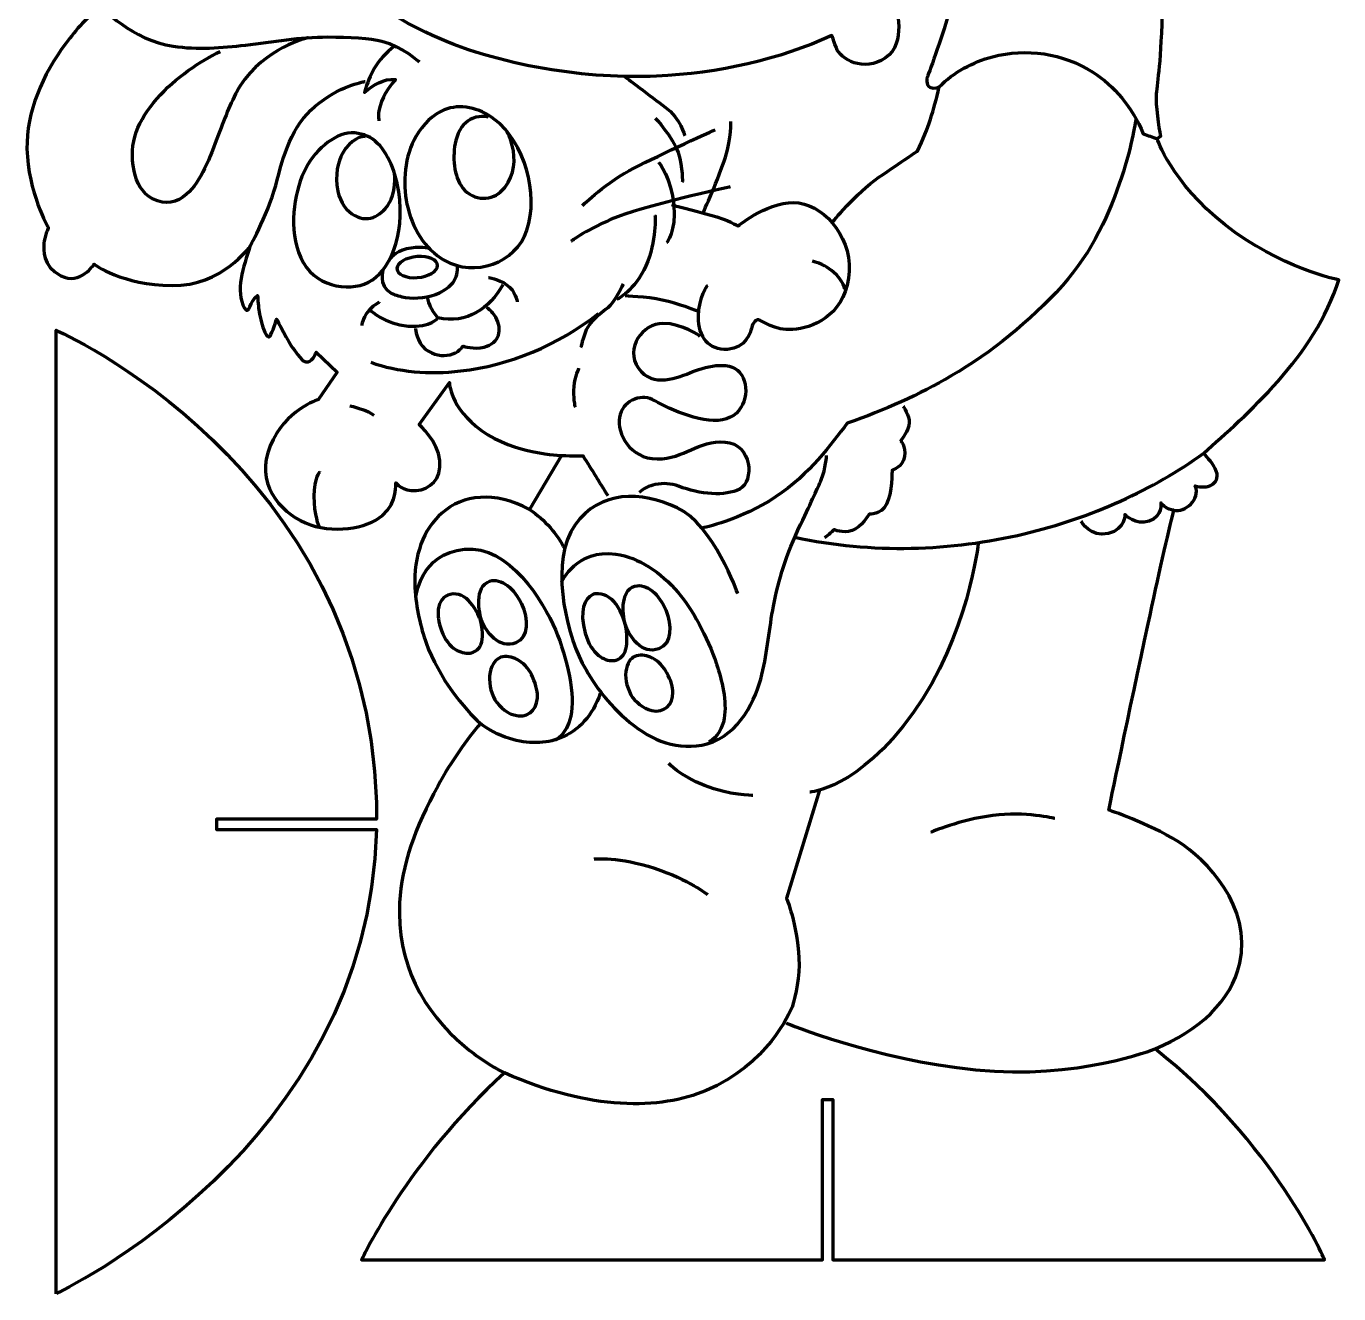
# Model space of a CAD drawing. Header units: centimetres. Extents: x -24.5 to 18.2, y -15.3 to 15.8.
# Drawn here: x -1.01 to 18.2, y -15.31 to 3.23 of the extents above; entities that cross this region are included whole.
import ezdxf

# ---------------------------------------------------------------- set-up
doc = ezdxf.new("R2010")
doc.units = ezdxf.units.CM
doc.header["$MEASUREMENT"] = 0
doc.layers.add('Camada 1', color=7, linetype='Continuous')

msp = doc.modelspace()

# ---------------------------------------------------------------- linework, layer by layer
at = {"layer": 'Camada 1', "color": 240, "lineweight": 211}
for points, knots in [([(4.56485, 10.13249), (4.54486, 10.33714), (4.52356, 10.51421), (4.51879, 10.69516), (4.51879, 10.69516), (4.51523, 10.82977), (4.52079, 10.96657), (4.54281, 11.11847), (4.54281, 11.11847), (4.54281, 11.11847), (5.14764, 11.60036), (5.37444, 11.73266), (5.37444, 11.73266), (5.60124, 11.86495), (6.94, 12.83513), (7.45346, 13.12494), (7.45346, 13.12494), (7.96693, 13.41475), (8.77333, 13.91873), (9.15765, 14.12033), (9.15765, 14.12033), (9.54196, 14.32193), (10.17508, 14.64636), (10.17508, 14.64636), (10.17508, 14.64636), (10.17508, 14.64636), (10.30423, 14.73295), (10.42078, 14.78335), (10.42078, 14.78335), (10.53734, 14.83376), (10.60348, 14.83376), (10.60348, 14.83376), (10.60348, 14.83376), (10.60348, 14.83376), (10.9909, 15.00695), (11.16415, 15.0857), (11.16415, 15.0857), (11.33741, 15.16445), (11.63666, 15.2684), (11.63666, 15.2684), (11.63666, 15.2684), (11.63666, 15.2684), (11.76581, 15.39122), (12.07452, 15.50778), (12.07452, 15.50778), (12.38323, 15.62433), (12.81163, 15.71249), (13.02583, 15.73139), (13.02583, 15.73139), (13.24004, 15.75029), (13.95509, 15.75031), (14.40555, 15.60225), (14.40555, 15.60225), (14.85601, 15.4542), (15.67813, 15.07304), (16.13175, 14.58794), (16.13175, 14.58794), (16.58537, 14.10283), (17.0106, 13.46654), (17.26261, 12.78613), (17.26261, 12.78613), (17.51461, 12.10573), (17.5209, 11.42528), (17.5209, 11.29298), (17.5209, 11.29298), (17.5209, 11.16068), (17.49254, 11.15595), (17.46576, 11.14178), (17.46576, 11.14178), (17.43899, 11.12761), (17.40434, 11.17801), (17.40434, 11.17801), (17.40434, 11.17801), (17.40434, 11.17801), (17.37757, 11.08979), (17.35394, 11.02049), (17.35394, 11.02049), (17.33031, 10.95118), (17.30827, 10.92282), (17.30827, 10.92282), (17.30827, 10.92282), (17.47072, 10.38867), (17.50449, 9.81644), (17.4161, 9.26463), (17.4161, 9.26463), (17.24176, 8.1764), (16.45007, 6.83229), (15.24501, 6.71901), (15.24501, 6.71901), (15.00802, 6.36633), (14.69062, 6.02597), (14.5268, 5.82437), (14.5268, 5.82437), (14.36299, 5.62277), (14.09839, 5.37077), (14.09839, 5.37077), (14.09839, 5.37077), (14.09839, 5.37077), (14.63391, 5.3833), (15.01821, 5.0242), (15.01821, 5.0242), (15.40251, 4.6651), (15.63563, 3.97839), (15.61043, 3.26019), (15.61043, 3.26019), (15.58522, 2.54197), (15.53166, 2.35612), (15.52852, 2.17028), (15.52852, 2.17028), (15.52538, 1.98443), (15.59153, 1.62532), (15.59153, 1.62532), (15.59153, 1.62532), (15.59153, 1.62532), (15.53798, 1.58752), (15.53798, 1.58752), (15.53798, 1.58752), (15.53798, 1.58752), (15.73956, 0.95747), (16.53336, 0.32745), (16.53336, 0.32745), (17.32717, -0.30257), (18.19659, -0.47896), (18.19659, -0.47896), (18.19659, -0.47896), (17.85182, -1.59203), (16.83353, -2.46717), (16.22149, -3.01155), (16.22149, -3.01155), (16.27325, -3.08057), (16.36712, -3.1766), (16.40474, -3.2759), (16.40474, -3.2759), (16.44463, -3.38119), (16.39077, -3.4467), (16.33176, -3.48037), (16.33176, -3.48037), (16.27206, -3.51444), (16.1859, -3.51603), (16.09706, -3.49347), (16.09706, -3.49347), (16.17605, -3.69537), (15.94597, -3.88192), (15.78364, -3.84944), (15.78364, -3.84944), (15.69808, -4.18461), (15.55568, -4.82314), (15.40681, -5.51131), (15.40681, -5.51131), (15.13075, -6.78733), (14.83234, -8.23407), (14.83234, -8.23407), (14.83234, -8.23407), (14.83234, -8.23407), (15.40715, -8.42608), (15.83556, -8.69068), (15.83556, -8.69068), (16.26396, -8.95529), (16.93175, -9.64828), (16.74905, -10.47359), (16.74905, -10.47359), (16.62513, -11.03336), (16.15048, -11.4568), (15.508, -11.72841), (15.508, -11.72841), (17.2416, -13.08671), (17.99046, -14.81359), (17.99046, -14.81359), (17.99046, -14.81359), (17.99046, -14.81359), (10.79479, -14.81359), (10.79479, -14.81359), (10.79479, -14.81359), (10.79479, -14.81359), (10.79479, -12.46824), (10.79479, -12.46824), (10.79479, -12.46824), (10.79479, -12.46824), (10.64202, -12.46824), (10.64202, -12.46824), (10.64202, -12.46824), (10.64202, -12.46824), (10.64202, -14.81359), (10.64202, -14.81359), (10.64202, -14.81359), (10.64202, -14.81359), (3.8972, -14.81359), (3.8972, -14.81359), (3.8972, -14.81359), (3.8972, -14.81359), (4.56979, -13.36667), (5.98709, -12.08006), (5.98709, -12.08006), (5.7771, -11.96917), (5.5801, -11.83843), (5.4018, -11.68919), (5.4018, -11.68919), (4.79665, -11.18267), (4.40674, -10.46337), (4.45363, -9.58634), (4.45363, -9.58634), (4.48239, -9.04857), (4.6822, -8.48651), (5.01154, -7.88365), (5.01154, -7.88365), (5.21291, -7.51505), (5.43906, -7.20236), (5.63562, -6.96894), (5.63562, -6.96894), (5.40691, -6.75759), (5.02453, -6.3042), (4.84183, -5.78758), (4.84183, -5.78758), (4.76528, -5.57111), (4.69425, -5.27943), (4.67836, -4.98114), (4.67836, -4.98114), (4.65344, -4.51352), (4.80628, -4.12202), (5.07386, -3.88902), (5.07386, -3.88902), (5.38104, -3.62155), (5.83945, -3.56292), (6.35387, -3.83773), (6.35387, -3.83773), (6.35387, -3.83773), (6.82328, -3.047), (6.82328, -3.047), (6.82328, -3.047), (6.82328, -3.047), (6.1271, -3.02498), (5.65459, -2.68477), (5.65459, -2.68477), (5.18208, -2.34456), (5.18208, -1.97916), (5.18208, -1.97916), (5.18208, -1.97916), (5.18208, -1.97916), (4.74108, -2.59656), (4.74108, -2.59656), (4.74108, -2.59656), (4.74108, -2.59656), (5.01831, -2.83907), (5.04352, -3.11943), (5.04352, -3.11943), (5.06872, -3.39979), (4.89233, -3.54468), (4.69388, -3.56042), (4.69388, -3.56042), (4.49542, -3.57616), (4.39777, -3.44701), (4.39777, -3.44701), (4.39777, -3.44701), (4.39777, -3.44701), (4.42927, -3.7305), (4.20247, -3.9258), (4.20247, -3.9258), (3.97567, -4.1211), (3.46221, -4.19988), (3.07476, -4.03293), (3.07476, -4.03293), (2.6873, -3.86597), (2.33762, -3.43754), (2.55813, -2.90833), (2.55813, -2.90833), (2.77865, -2.37912), (3.2606, -2.23106), (3.2606, -2.23106), (3.2606, -2.23106), (3.2606, -2.23106), (3.54095, -1.82789), (3.54095, -1.82789), (3.54095, -1.82789), (3.54095, -1.82789), (3.23224, -1.53493), (3.23224, -1.53493), (3.23224, -1.53493), (3.23224, -1.53493), (3.19442, -1.66251), (3.1141, -1.67984), (3.1141, -1.67984), (3.03378, -1.69717), (2.94558, -1.54754), (2.8936, -1.47981), (2.8936, -1.47981), (2.84162, -1.41208), (2.65262, -1.05456), (2.65262, -1.05456), (2.65262, -1.05456), (2.65262, -1.05456), (2.58805, -1.25852), (2.5589, -1.30262), (2.5589, -1.30262), (2.52976, -1.34673), (2.48093, -1.24985), (2.46045, -1.19552), (2.46045, -1.19552), (2.43998, -1.14118), (2.4014, -0.98054), (2.39353, -0.91754), (2.39353, -0.91754), (2.38566, -0.85454), (2.37515, -0.70922), (2.37515, -0.70922), (2.37515, -0.70922), (2.2598, -0.77754), (2.25412, -1.01025), (2.18563, -0.89391), (2.18563, -0.89391), (2.03875, -0.64445), (2.17247, -0.28178), (2.26438, 0.01019), (2.26438, 0.01019), (2.26438, 0.01019), (1.85492, -0.56937), (1.12411, -0.56307), (1.12411, -0.56307), (0.3933, -0.55677), (-0.0162, -0.24806), (-0.0162, -0.24806), (-0.0162, -0.24806), (-0.0162, -0.24806), (-0.22095, -0.56308), (-0.50131, -0.41817), (-0.50131, -0.41817), (-0.78167, -0.27326), (-0.75647, -0.037), (-0.75017, 0.05435), (-0.75017, 0.05435), (-0.74387, 0.1457), (-0.68717, 0.28429), (-0.68717, 0.28429), (-0.68717, 0.28429), (-0.68717, 0.28429), (-0.98643, 0.80718), (-0.99903, 1.43719), (-0.99903, 1.43719), (-1.00978, 1.97393), (-0.77101, 2.5267), (-0.43237, 2.98045), (-0.43237, 2.98045), (-0.27996, 3.18468), (-0.10728, 3.36886), (0.07198, 3.52252), (0.07198, 3.52252), (-0.25463, 3.88584), (-0.47403, 4.51788), (-0.51485, 5.02541), (-0.51485, 5.02541), (-0.7249, 5.02717), (-0.87481, 5.15763), (-0.91821, 5.31918), (-0.91821, 5.31918), (-0.95317, 5.44926), (-0.9191, 5.59953), (-0.7918, 5.71904), (-0.7918, 5.71904), (-0.68424, 5.82005), (-0.53633, 5.88032), (-0.42887, 5.87558), (-0.42887, 5.87558), (-0.3347, 6.00033), (-0.04056, 6.46875), (0.48658, 6.85978), (0.48658, 6.85978), (0.94344, 7.19866), (1.57533, 7.47944), (2.40381, 7.42802), (2.40381, 7.42802), (2.9665, 7.39309), (3.52915, 7.19315), (4.07566, 6.84575), (4.07566, 6.84575), (4.15966, 6.95496), (4.21531, 6.99799), (4.29932, 7.1072), (4.29932, 7.1072), (4.1431, 7.58488), (4.05948, 8.07595), (4.06867, 8.54663), (4.06867, 8.54663), (4.08002, 9.12748), (4.23273, 9.67729), (4.56485, 10.13249)], [0, 0, 0, 0, 0.01030928, 0.01030928, 0.01030928, 0.01030928, 0.02061856, 0.02061856, 0.02061856, 0.02061856, 0.03092784, 0.03092784, 0.03092784, 0.03092784, 0.04123711, 0.04123711, 0.04123711, 0.04123711, 0.05154639, 0.05154639, 0.05154639, 0.05154639, 0.06185567, 0.06185567, 0.06185567, 0.06185567, 0.07216495, 0.07216495, 0.07216495, 0.07216495, 0.08247423, 0.08247423, 0.08247423, 0.08247423, 0.09278351, 0.09278351, 0.09278351, 0.09278351, 0.10309278, 0.10309278, 0.10309278, 0.10309278, 0.11340206, 0.11340206, 0.11340206, 0.11340206, 0.12371134, 0.12371134, 0.12371134, 0.12371134, 0.13402062, 0.13402062, 0.13402062, 0.13402062, 0.1443299, 0.1443299, 0.1443299, 0.1443299, 0.15463918, 0.15463918, 0.15463918, 0.15463918, 0.16494845, 0.16494845, 0.16494845, 0.16494845, 0.17525773, 0.17525773, 0.17525773, 0.17525773, 0.18556701, 0.18556701, 0.18556701, 0.18556701, 0.19587629, 0.19587629, 0.19587629, 0.19587629, 0.20618557, 0.20618557, 0.20618557, 0.20618557, 0.21649485, 0.21649485, 0.21649485, 0.21649485, 0.22680412, 0.22680412, 0.22680412, 0.22680412, 0.2371134, 0.2371134, 0.2371134, 0.2371134, 0.24742268, 0.24742268, 0.24742268, 0.24742268, 0.25773196, 0.25773196, 0.25773196, 0.25773196, 0.26804124, 0.26804124, 0.26804124, 0.26804124, 0.27835052, 0.27835052, 0.27835052, 0.27835052, 0.28865979, 0.28865979, 0.28865979, 0.28865979, 0.29896907, 0.29896907, 0.29896907, 0.29896907, 0.30927835, 0.30927835, 0.30927835, 0.30927835, 0.31958763, 0.31958763, 0.31958763, 0.31958763, 0.32989691, 0.32989691, 0.32989691, 0.32989691, 0.34020619, 0.34020619, 0.34020619, 0.34020619, 0.35051546, 0.35051546, 0.35051546, 0.35051546, 0.36082474, 0.36082474, 0.36082474, 0.36082474, 0.37113402, 0.37113402, 0.37113402, 0.37113402, 0.3814433, 0.3814433, 0.3814433, 0.3814433, 0.39175258, 0.39175258, 0.39175258, 0.39175258, 0.40206186, 0.40206186, 0.40206186, 0.40206186, 0.41237113, 0.41237113, 0.41237113, 0.41237113, 0.42268041, 0.42268041, 0.42268041, 0.42268041, 0.43298969, 0.43298969, 0.43298969, 0.43298969, 0.44329897, 0.44329897, 0.44329897, 0.44329897, 0.45360825, 0.45360825, 0.45360825, 0.45360825, 0.46391753, 0.46391753, 0.46391753, 0.46391753, 0.4742268, 0.4742268, 0.4742268, 0.4742268, 0.48453608, 0.48453608, 0.48453608, 0.48453608, 0.49484536, 0.49484536, 0.49484536, 0.49484536, 0.50515464, 0.50515464, 0.50515464, 0.50515464, 0.51546392, 0.51546392, 0.51546392, 0.51546392, 0.5257732, 0.5257732, 0.5257732, 0.5257732, 0.53608247, 0.53608247, 0.53608247, 0.53608247, 0.54639175, 0.54639175, 0.54639175, 0.54639175, 0.55670103, 0.55670103, 0.55670103, 0.55670103, 0.56701031, 0.56701031, 0.56701031, 0.56701031, 0.57731959, 0.57731959, 0.57731959, 0.57731959, 0.58762887, 0.58762887, 0.58762887, 0.58762887, 0.59793814, 0.59793814, 0.59793814, 0.59793814, 0.60824742, 0.60824742, 0.60824742, 0.60824742, 0.6185567, 0.6185567, 0.6185567, 0.6185567, 0.62886598, 0.62886598, 0.62886598, 0.62886598, 0.63917526, 0.63917526, 0.63917526, 0.63917526, 0.64948454, 0.64948454, 0.64948454, 0.64948454, 0.65979381, 0.65979381, 0.65979381, 0.65979381, 0.67010309, 0.67010309, 0.67010309, 0.67010309, 0.68041237, 0.68041237, 0.68041237, 0.68041237, 0.69072165, 0.69072165, 0.69072165, 0.69072165, 0.70103093, 0.70103093, 0.70103093, 0.70103093, 0.71134021, 0.71134021, 0.71134021, 0.71134021, 0.72164948, 0.72164948, 0.72164948, 0.72164948, 0.73195876, 0.73195876, 0.73195876, 0.73195876, 0.74226804, 0.74226804, 0.74226804, 0.74226804, 0.75257732, 0.75257732, 0.75257732, 0.75257732, 0.7628866, 0.7628866, 0.7628866, 0.7628866, 0.77319588, 0.77319588, 0.77319588, 0.77319588, 0.78350515, 0.78350515, 0.78350515, 0.78350515, 0.79381443, 0.79381443, 0.79381443, 0.79381443, 0.80412371, 0.80412371, 0.80412371, 0.80412371, 0.81443299, 0.81443299, 0.81443299, 0.81443299, 0.82474227, 0.82474227, 0.82474227, 0.82474227, 0.83505155, 0.83505155, 0.83505155, 0.83505155, 0.84536082, 0.84536082, 0.84536082, 0.84536082, 0.8556701, 0.8556701, 0.8556701, 0.8556701, 0.86597938, 0.86597938, 0.86597938, 0.86597938, 0.87628866, 0.87628866, 0.87628866, 0.87628866, 0.88659794, 0.88659794, 0.88659794, 0.88659794, 0.89690722, 0.89690722, 0.89690722, 0.89690722, 0.90721649, 0.90721649, 0.90721649, 0.90721649, 0.91752577, 0.91752577, 0.91752577, 0.91752577, 0.92783505, 0.92783505, 0.92783505, 0.92783505, 0.93814433, 0.93814433, 0.93814433, 0.93814433, 0.94845361, 0.94845361, 0.94845361, 0.94845361, 0.95876289, 0.95876289, 0.95876289, 0.95876289, 0.96907216, 0.96907216, 0.96907216, 0.96907216, 0.97938144, 0.97938144, 0.97938144, 0.97938144, 1, 1, 1, 1]), ([(-0.57323, -15.30972), (-0.57323, -15.30972), (4.00422, -13.18125), (4.11479, -8.51912), (4.11479, -8.51912), (4.11479, -8.51912), (1.77213, -8.51912), (1.77213, -8.51912), (1.77213, -8.51912), (1.77213, -8.51912), (1.77213, -8.36635), (1.77213, -8.36635), (1.77213, -8.36635), (1.77213, -8.36635), (4.11724, -8.36635), (4.11724, -8.36635), (4.11724, -8.36635), (4.11764, -8.2855), (4.11654, -8.2038), (4.11402, -8.12134), (4.11402, -8.12134), (3.96282, -3.18208), (-0.57323, -1.21646), (-0.57323, -1.21646), (-0.57323, -1.21646), (-0.57323, -1.21646), (-0.57323, -15.30972), (-0.57323, -15.30972)], [0, 0, 0, 0, 0.125, 0.125, 0.125, 0.125, 0.25, 0.25, 0.25, 0.25, 0.375, 0.375, 0.375, 0.375, 0.5, 0.5, 0.5, 0.5, 0.625, 0.625, 0.625, 0.625, 0.75, 0.75, 0.75, 0.75, 1, 1, 1, 1])]:
    msp.add_open_spline(points, degree=3, knots=knots, dxfattribs=at)
at = {"layer": 'Camada 1', "color": 175, "lineweight": 211}
for points, knots in [([(14.09839, 5.37077), (14.09839, 5.37077), (12.88898, 4.27297), (12.38497, 3.95167), (12.38497, 3.95167), (11.88096, 3.63036), (11.71087, 3.52956), (11.71087, 3.52956), (11.71087, 3.52956), (11.71087, 3.52956), (11.88411, 2.98145), (11.5628, 2.76725), (11.5628, 2.76725), (11.24149, 2.55305), (10.90445, 2.74835), (10.84459, 2.9153), (10.84459, 2.9153), (10.78473, 3.08226), (10.77842, 3.098), (10.77842, 3.098), (10.77842, 3.098), (10.01221, 2.74165), (9.11897, 2.54164), (8.21064, 2.50057), (8.21064, 2.50057), (7.26805, 2.45795), (5.90234, 2.62832), (4.83303, 3.14251), (4.83303, 3.14251), (4.14188, 3.47486), (3.57451, 3.95089), (3.32535, 4.60591), (3.32535, 4.60591), (3.15578, 5.05166), (3.17188, 5.55337), (3.48236, 6.07812), (3.48236, 6.07812), (3.63207, 6.33114), (3.83837, 6.5782), (4.07566, 6.84575)], [0, 0, 0, 0, 0.09090909, 0.09090909, 0.09090909, 0.09090909, 0.18181818, 0.18181818, 0.18181818, 0.18181818, 0.27272727, 0.27272727, 0.27272727, 0.27272727, 0.36363636, 0.36363636, 0.36363636, 0.36363636, 0.45454545, 0.45454545, 0.45454545, 0.45454545, 0.54545455, 0.54545455, 0.54545455, 0.54545455, 0.63636364, 0.63636364, 0.63636364, 0.63636364, 0.72727273, 0.72727273, 0.72727273, 0.72727273, 0.81818182, 0.81818182, 0.81818182, 0.81818182, 1, 1, 1, 1]), ([(12.48898, 3.76241), (12.48898, 3.76241), (12.55197, 3.6742), (12.47638, 3.38439), (12.47638, 3.38439), (12.40079, 3.09459), (12.17399, 2.48348), (12.17399, 2.48348), (12.17399, 2.48348), (12.17399, 2.48348), (12.14877, 2.37009), (12.21178, 2.33859), (12.21178, 2.33859), (12.27478, 2.30708), (12.3504, 2.34492), (12.3504, 2.34492), (12.3504, 2.34492), (12.56571, 2.56118), (12.83886, 2.70793), (13.13139, 2.78486), (13.13139, 2.78486), (13.62309, 2.9142), (14.15923, 2.84017), (14.59975, 2.5579), (14.59975, 2.5579), (14.9083, 2.36019), (15.16996, 2.0603), (15.33658, 1.65654), (15.33658, 1.65654), (15.40371, 1.63353), (15.47084, 1.61052), (15.53798, 1.58752)], [0, 0, 0, 0, 0.11111111, 0.11111111, 0.11111111, 0.11111111, 0.22222222, 0.22222222, 0.22222222, 0.22222222, 0.33333333, 0.33333333, 0.33333333, 0.33333333, 0.44444444, 0.44444444, 0.44444444, 0.44444444, 0.55555556, 0.55555556, 0.55555556, 0.55555556, 0.66666667, 0.66666667, 0.66666667, 0.66666667, 0.77777778, 0.77777778, 0.77777778, 0.77777778, 1, 1, 1, 1]), ([(0.07198, 3.52252), (0.07198, 3.52252), (0.55616, 3.02028), (1.14205, 2.93839), (1.14205, 2.93839), (1.49831, 2.8886), (1.84861, 2.9147), (2.19816, 2.95681), (2.19816, 2.95681), (2.59839, 3.00502), (2.99766, 3.07427), (3.40382, 3.07464), (3.40382, 3.07464), (3.71332, 3.07493), (4.02914, 3.05616), (4.19131, 3.01398), (4.19131, 3.01398), (4.50632, 2.93207), (4.73942, 2.71157), (4.73942, 2.71157)], [0, 0, 0, 0, 0.16666667, 0.16666667, 0.16666667, 0.16666667, 0.33333333, 0.33333333, 0.33333333, 0.33333333, 0.5, 0.5, 0.5, 0.5, 0.66666667, 0.66666667, 0.66666667, 0.66666667, 1, 1, 1, 1]), ([(3.11632, 3.06398), (3.11632, 3.06398), (2.47454, 2.91945), (2.12174, 2.35875), (2.12174, 2.35875), (1.99545, 2.15803), (1.90027, 1.90197), (1.80543, 1.64892), (1.80543, 1.64892), (1.67528, 1.30158), (1.54577, 0.95989), (1.33737, 0.7747), (1.33737, 0.7747), (1.19643, 0.64946), (1.03232, 0.60617), (0.83653, 0.70814), (0.83653, 0.70814), (0.68455, 0.78729), (0.60416, 0.94601), (0.56821, 1.11551), (0.56821, 1.11551), (0.47985, 1.53201), (0.62933, 1.85477), (0.90064, 2.16796), (0.90064, 2.16796), (1.17617, 2.48598), (1.54591, 2.72282), (1.82565, 2.86277)], [0, 0, 0, 0, 0.125, 0.125, 0.125, 0.125, 0.25, 0.25, 0.25, 0.25, 0.375, 0.375, 0.375, 0.375, 0.5, 0.5, 0.5, 0.5, 0.625, 0.625, 0.625, 0.625, 0.75, 0.75, 0.75, 0.75, 1, 1, 1, 1]), ([(4.38304, 2.94486), (4.24664, 2.83665), (4.15385, 2.73392), (4.08306, 2.61384), (4.08306, 2.61384), (4.02408, 2.5138), (3.98035, 2.40169), (3.93936, 2.26437), (3.93936, 2.26437), (4.06519, 2.3638), (4.22314, 2.47701), (4.39297, 2.45023), (4.39297, 2.45023), (4.39297, 2.45023), (4.25597, 2.3006), (4.18824, 2.12892), (4.18824, 2.12892), (4.12051, 1.95723), (4.15201, 1.84855), (4.15201, 1.84855)], [0, 0, 0, 0, 0.16666667, 0.16666667, 0.16666667, 0.16666667, 0.33333333, 0.33333333, 0.33333333, 0.33333333, 0.5, 0.5, 0.5, 0.5, 0.66666667, 0.66666667, 0.66666667, 0.66666667, 1, 1, 1, 1]), ([(2.26438, 0.01019), (2.26438, 0.01019), (2.55645, 0.53807), (2.66355, 0.98537), (2.66355, 0.98537), (2.77066, 1.43268), (2.92186, 1.84218), (3.28097, 2.11308), (3.28097, 2.11308), (3.64008, 2.38399), (3.94878, 2.42179), (3.94878, 2.42179)], [0, 0, 0, 0, 0.25, 0.25, 0.25, 0.25, 0.5, 0.5, 0.5, 0.5, 1, 1, 1, 1]), ([(7.74724, 2.49653), (7.74724, 2.49653), (8.13082, 2.20278), (8.34502, 2.04527), (8.34502, 2.04527), (8.55922, 1.88775), (8.62847, 1.62672), (8.62847, 1.62672)], [0, 0, 0, 0, 0.33333333, 0.33333333, 0.33333333, 0.33333333, 1, 1, 1, 1]), ([(10.7821, 0.36006), (10.7821, 0.36006), (11.12501, 0.7856), (11.46838, 1.02186), (11.46838, 1.02186), (11.81174, 1.25812), (12.03225, 1.40617), (12.03225, 1.40617), (12.03225, 1.40617), (12.11524, 1.57895), (12.17338, 1.72289), (12.22173, 1.87014), (12.22173, 1.87014), (12.26929, 2.01496), (12.30741, 2.16303), (12.3504, 2.34492)], [0, 0, 0, 0, 0.2, 0.2, 0.2, 0.2, 0.4, 0.4, 0.4, 0.4, 0.6, 0.6, 0.6, 0.6, 1, 1, 1, 1]), ([(5.84432, 1.86835), (6.27699, 1.53857), (6.49855, 0.7804), (6.31701, 0.24945), (6.31701, 0.24945), (6.15007, -0.23882), (5.55157, -0.44358), (5.10741, -0.19157), (5.10741, -0.19157), (4.82234, -0.02983), (4.63603, 0.28565), (4.56184, 0.62803), (4.56184, 0.62803), (4.49315, 0.94506), (4.52505, 1.3349), (4.69619, 1.62389), (4.69619, 1.62389), (4.79621, 1.79279), (4.94244, 1.94366), (5.10523, 2.00802), (5.10523, 2.00802), (5.34047, 2.101), (5.61223, 2.04522), (5.84432, 1.86835)], [0, 0, 0, 0, 0.14285714, 0.14285714, 0.14285714, 0.14285714, 0.28571429, 0.28571429, 0.28571429, 0.28571429, 0.42857143, 0.42857143, 0.42857143, 0.42857143, 0.57142857, 0.57142857, 0.57142857, 0.57142857, 0.71428571, 0.71428571, 0.71428571, 0.71428571, 1, 1, 1, 1]), ([(5.7524, 1.89533), (5.76011, 1.90761), (5.64423, 1.93467), (5.52218, 1.88344), (5.52218, 1.88344), (5.43196, 1.84557), (5.33834, 1.76489), (5.28885, 1.60381), (5.28885, 1.60381), (5.22003, 1.37983), (5.23762, 1.07732), (5.35235, 0.89998), (5.35235, 0.89998), (5.49095, 0.68577), (5.77444, 0.66058), (5.93195, 0.80863), (5.93195, 0.80863), (6.11291, 0.97872), (6.14998, 1.20586), (6.11825, 1.40938), (6.11825, 1.40938), (6.10219, 1.5124), (6.06849, 1.60938), (6.0269, 1.68986)], [0, 0, 0, 0, 0.14285714, 0.14285714, 0.14285714, 0.14285714, 0.28571429, 0.28571429, 0.28571429, 0.28571429, 0.42857143, 0.42857143, 0.42857143, 0.42857143, 0.57142857, 0.57142857, 0.57142857, 0.57142857, 0.71428571, 0.71428571, 0.71428571, 0.71428571, 1, 1, 1, 1]), ([(8.19382, 1.88775), (8.19382, 1.88775), (8.45211, 1.61686), (8.52772, 1.38376), (8.52772, 1.38376), (8.60332, 1.15066), (8.59072, 0.94904), (8.59072, 0.94904)], [0, 0, 0, 0, 0.33333333, 0.33333333, 0.33333333, 0.33333333, 1, 1, 1, 1]), ([(15.22985, 1.87868), (15.22985, 1.87868), (15.02154, 0.39649), (14.15213, -0.56113), (14.15213, -0.56113), (13.66274, -1.10017), (13.12543, -1.53143), (12.52448, -1.88408), (12.52448, -1.88408), (12.05785, -2.15793), (11.55282, -2.3844), (11.00207, -2.57716), (11.00207, -2.57716), (10.76633, -2.88333), (10.46027, -3.32057), (9.95626, -3.65447), (9.95626, -3.65447), (9.45226, -3.98837), (8.88526, -4.10808), (8.88526, -4.10808)], [0, 0, 0, 0, 0.16666667, 0.16666667, 0.16666667, 0.16666667, 0.33333333, 0.33333333, 0.33333333, 0.33333333, 0.5, 0.5, 0.5, 0.5, 0.66666667, 0.66666667, 0.66666667, 0.66666667, 1, 1, 1, 1]), ([(8.89339, 0.49812), (8.89339, 0.49812), (9.1294, 1.01849), (9.22075, 1.3146), (9.22075, 1.3146), (9.3121, 1.61071), (9.2995, 1.83751), (9.2995, 1.83751)], [0, 0, 0, 0, 0.33333333, 0.33333333, 0.33333333, 0.33333333, 1, 1, 1, 1]), ([(4.4403, 0.80907), (4.54109, 0.15385), (4.29855, -0.36275), (3.99614, -0.51395), (3.99614, -0.51395), (3.69373, -0.66515), (3.18972, -0.5738), (3.00702, -0.15484), (3.00702, -0.15484), (2.82432, 0.26412), (2.9062, 0.77759), (3.05111, 1.09259), (3.05111, 1.09259), (3.19602, 1.40761), (3.49212, 1.66278), (3.74569, 1.67065), (3.74569, 1.67065), (3.88647, 1.67502), (4.0019, 1.62822), (4.09576, 1.55021), (4.09576, 1.55021), (4.29835, 1.38182), (4.40047, 1.06794), (4.4403, 0.80907)], [0, 0, 0, 0, 0.14285714, 0.14285714, 0.14285714, 0.14285714, 0.28571429, 0.28571429, 0.28571429, 0.28571429, 0.42857143, 0.42857143, 0.42857143, 0.42857143, 0.57142857, 0.57142857, 0.57142857, 0.57142857, 0.71428571, 0.71428571, 0.71428571, 0.71428571, 1, 1, 1, 1]), ([(3.95516, 1.61398), (3.92252, 1.63823), (3.73125, 1.58193), (3.61768, 1.3688), (3.61768, 1.3688), (3.55131, 1.24424), (3.50262, 1.06657), (3.55098, 0.8187), (3.55098, 0.8187), (3.58402, 0.64949), (3.68066, 0.52391), (3.79649, 0.46079), (3.79649, 0.46079), (4.01562, 0.34141), (4.21237, 0.48505), (4.30615, 0.65178), (4.30615, 0.65178), (4.38462, 0.79129), (4.38887, 0.93381), (4.37837, 1.07862)], [0, 0, 0, 0, 0.16666667, 0.16666667, 0.16666667, 0.16666667, 0.33333333, 0.33333333, 0.33333333, 0.33333333, 0.5, 0.5, 0.5, 0.5, 0.66666667, 0.66666667, 0.66666667, 0.66666667, 1, 1, 1, 1]), ([(7.1291, 0.60899), (7.1291, 0.60899), (7.49451, 0.95864), (7.88197, 1.15709), (7.88197, 1.15709), (8.26943, 1.35553), (9.06954, 1.71778), (9.06954, 1.71778)], [0, 0, 0, 0, 0.33333333, 0.33333333, 0.33333333, 0.33333333, 1, 1, 1, 1]), ([(8.24422, 1.24199), (8.24422, 1.24199), (8.43327, 0.99633), (8.46791, 0.61202), (8.46791, 0.61202), (8.50256, 0.2277), (8.3608, 0.06705), (8.3608, 0.06705)], [0, 0, 0, 0, 0.33333333, 0.33333333, 0.33333333, 0.33333333, 1, 1, 1, 1]), ([(9.29004, 0.87991), (9.29004, 0.87991), (7.97962, 0.59642), (7.55122, 0.4074), (7.55122, 0.4074), (7.12281, 0.21839), (6.96531, 0.08609), (6.96531, 0.08609)], [0, 0, 0, 0, 0.33333333, 0.33333333, 0.33333333, 0.33333333, 1, 1, 1, 1]), ([(8.43325, 0.62149), (8.43325, 0.62149), (8.76086, 0.53328), (9.00971, 0.46713), (9.00971, 0.46713), (9.25856, 0.40099), (9.40661, 0.30964), (9.40661, 0.30964), (9.40661, 0.30964), (9.40661, 0.30964), (9.89172, 0.70972), (10.29808, 0.64672), (10.29808, 0.64672), (10.70443, 0.58371), (11.10448, 0.10494), (11.02259, -0.45578), (11.02259, -0.45578), (10.9407, -1.01649), (10.48079, -1.18659), (10.20988, -1.20549), (10.20988, -1.20549), (9.93898, -1.22439), (9.75941, -1.07321), (9.70586, -1.06375), (9.70586, -1.06375), (9.65231, -1.05429), (9.61135, -1.14564), (9.60191, -1.18974), (9.60191, -1.18974), (9.59247, -1.23385), (9.52318, -1.47954), (9.25227, -1.4953), (9.25227, -1.4953), (8.98136, -1.51105), (8.82388, -1.31888), (8.82702, -1.01649), (8.82702, -1.01649), (8.83017, -0.7141), (8.96246, -0.55974), (8.96246, -0.55974)], [0, 0, 0, 0, 0.09090909, 0.09090909, 0.09090909, 0.09090909, 0.18181818, 0.18181818, 0.18181818, 0.18181818, 0.27272727, 0.27272727, 0.27272727, 0.27272727, 0.36363636, 0.36363636, 0.36363636, 0.36363636, 0.45454545, 0.45454545, 0.45454545, 0.45454545, 0.54545455, 0.54545455, 0.54545455, 0.54545455, 0.63636364, 0.63636364, 0.63636364, 0.63636364, 0.72727273, 0.72727273, 0.72727273, 0.72727273, 0.81818182, 0.81818182, 0.81818182, 0.81818182, 1, 1, 1, 1]), ([(8.19063, 0.47021), (8.19063, 0.47021), (8.21898, 0.08588), (8.05833, -0.27322), (8.05833, -0.27322), (7.89767, -0.63232), (7.63622, -0.76463), (7.63622, -0.76463)], [0, 0, 0, 0, 0.33333333, 0.33333333, 0.33333333, 0.33333333, 1, 1, 1, 1]), ([(4.89225, -0.02315), (4.89225, -0.02315), (4.73496, 0.02113), (4.55698, -0.02613), (4.55698, -0.02613), (4.37899, -0.07339), (4.30863, -0.17843), (4.30863, -0.17843)], [0, 0, 0, 0, 0.33333333, 0.33333333, 0.33333333, 0.33333333, 1, 1, 1, 1]), ([(4.71212, -0.13836), (4.8761, -0.12628), (5.00901, -0.18523), (5.00901, -0.27006), (5.00901, -0.27006), (5.00901, -0.35488), (4.8761, -0.43341), (4.71212, -0.44549), (4.71212, -0.44549), (4.54814, -0.45757), (4.41523, -0.39862), (4.41523, -0.31379), (4.41523, -0.31379), (4.41523, -0.22897), (4.54814, -0.15044), (4.71212, -0.13836)], [0, 0, 0, 0, 0.2, 0.2, 0.2, 0.2, 0.4, 0.4, 0.4, 0.4, 0.6, 0.6, 0.6, 0.6, 1, 1, 1, 1]), ([(4.2134, -0.32782), (4.2134, -0.32782), (4.13019, -0.56166), (4.33178, -0.67191), (4.33178, -0.67191), (4.39864, -0.70847), (4.46707, -0.72312), (4.54074, -0.73495), (4.54074, -0.73495), (4.6894, -0.75884), (4.88222, -0.73797), (5.03759, -0.66601), (5.03759, -0.66601), (5.11692, -0.62926), (5.1865, -0.57916), (5.23546, -0.51492), (5.23546, -0.51492), (5.28943, -0.44409), (5.30518, -0.35751), (5.30001, -0.27065)], [0, 0, 0, 0, 0.16666667, 0.16666667, 0.16666667, 0.16666667, 0.33333333, 0.33333333, 0.33333333, 0.33333333, 0.5, 0.5, 0.5, 0.5, 0.66666667, 0.66666667, 0.66666667, 0.66666667, 1, 1, 1, 1]), ([(10.96271, -0.61957), (10.98263, -0.62672), (10.94224, -0.48782), (10.80179, -0.36451), (10.80179, -0.36451), (10.72829, -0.30001), (10.62737, -0.23973), (10.49335, -0.20692)], [0, 0, 0, 0, 0.33333333, 0.33333333, 0.33333333, 0.33333333, 1, 1, 1, 1]), ([(5.96351, -0.55213), (5.86743, -0.7208), (5.73581, -0.86584), (5.57483, -0.95626), (5.57483, -0.95626), (5.41523, -1.04589), (5.22674, -1.08189), (5.01536, -1.03408), (5.01536, -1.03408), (4.96798, -0.98299), (4.93386, -0.93164), (4.90808, -0.87518), (4.90808, -0.87518), (4.8882, -0.83168), (4.87326, -0.78509), (4.86099, -0.73325)], [0, 0, 0, 0, 0.2, 0.2, 0.2, 0.2, 0.4, 0.4, 0.4, 0.4, 0.6, 0.6, 0.6, 0.6, 1, 1, 1, 1]), ([(5.75561, -0.445), (5.75561, -0.445), (5.89106, -0.46075), (6.02022, -0.54896), (6.02022, -0.54896), (6.14937, -0.63716), (6.17456, -0.79782), (6.17456, -0.79782)], [0, 0, 0, 0, 0.33333333, 0.33333333, 0.33333333, 0.33333333, 1, 1, 1, 1]), ([(7.72758, -0.53464), (7.72758, -0.53464), (7.58896, -0.82129), (7.50077, -0.88744), (7.50077, -0.88744), (7.41258, -0.95359), (7.32437, -1.02919), (7.32437, -1.02919), (7.32437, -1.02919), (7.32437, -1.02919), (7.23618, -1.10165), (7.18577, -1.2119), (7.18577, -1.2119), (7.13537, -1.32215), (7.10701, -1.46705), (7.10701, -1.46705)], [0, 0, 0, 0, 0.2, 0.2, 0.2, 0.2, 0.4, 0.4, 0.4, 0.4, 0.6, 0.6, 0.6, 0.6, 1, 1, 1, 1]), ([(8.81122, -0.9377), (8.83074, -0.9394), (8.52773, -0.82429), (8.29777, -0.77389), (8.29777, -0.77389), (8.06781, -0.72348), (7.7528, -0.71404), (7.7528, -0.71404)], [0, 0, 0, 0, 0.33333333, 0.33333333, 0.33333333, 0.33333333, 1, 1, 1, 1]), ([(4.15695, -0.80564), (4.15695, -0.80564), (4.053, -0.8592), (3.98369, -0.95213), (3.98369, -0.95213), (3.91439, -1.04505), (3.89865, -1.14586), (3.89865, -1.14586)], [0, 0, 0, 0, 0.33333333, 0.33333333, 0.33333333, 0.33333333, 1, 1, 1, 1]), ([(4.02937, -0.92534), (4.02937, -0.92534), (4.2373, -1.12851), (4.57751, -1.15371), (4.57751, -1.15371), (4.91772, -1.17892), (5.01536, -1.03408), (5.01536, -1.03408)], [0, 0, 0, 0, 0.33333333, 0.33333333, 0.33333333, 0.33333333, 1, 1, 1, 1]), ([(4.6846, -1.18836), (4.6846, -1.18836), (4.70349, -1.39309), (4.8295, -1.49075), (4.8295, -1.49075), (4.95551, -1.58842), (5.07676, -1.5947), (5.19333, -1.57423), (5.19333, -1.57423), (5.30989, -1.55376), (5.38391, -1.44824), (5.38391, -1.44824), (5.38391, -1.44824), (5.38391, -1.44824), (5.54141, -1.50024), (5.69103, -1.46085), (5.69103, -1.46085), (5.80129, -1.43182), (5.87131, -1.36829), (5.89915, -1.28818), (5.89915, -1.28818), (5.92615, -1.21049), (5.91351, -1.11718), (5.85948, -1.02459), (5.85948, -1.02459), (5.82852, -0.97156), (5.78456, -0.92425), (5.73198, -0.88281)], [0, 0, 0, 0, 0.125, 0.125, 0.125, 0.125, 0.25, 0.25, 0.25, 0.25, 0.375, 0.375, 0.375, 0.375, 0.5, 0.5, 0.5, 0.5, 0.625, 0.625, 0.625, 0.625, 0.75, 0.75, 0.75, 0.75, 1, 1, 1, 1]), ([(4.03254, -1.68447), (4.43231, -1.82708), (4.88626, -1.86548), (5.3494, -1.81163), (5.3494, -1.81163), (6.05135, -1.73003), (6.77444, -1.43648), (7.36213, -0.97254)], [0, 0, 0, 0, 0.33333333, 0.33333333, 0.33333333, 0.33333333, 1, 1, 1, 1]), ([(8.85227, -1.30458), (8.85227, -1.30458), (8.59396, -1.11243), (8.30416, -1.11558), (8.30416, -1.11558), (8.01435, -1.11874), (7.74344, -1.47471), (7.9482, -1.7708), (7.9482, -1.7708), (8.15296, -2.0669), (8.52783, -1.90938), (8.74517, -1.82119), (8.74517, -1.82119), (8.96252, -1.733), (9.32163, -1.64795), (9.45708, -1.86845), (9.45708, -1.86845), (9.59254, -2.08895), (9.51068, -2.46061), (9.17992, -2.52676), (9.17992, -2.52676), (8.84917, -2.59291), (8.32625, -2.32516), (8.14985, -2.23065), (8.14985, -2.23065), (7.97345, -2.13614), (7.70884, -2.25584), (7.67104, -2.4921), (7.67104, -2.4921), (7.63323, -2.72836), (7.82225, -3.09373), (8.22229, -3.09687), (8.22229, -3.09687), (8.62234, -3.10001), (8.81765, -2.82282), (9.21771, -2.85117), (9.21771, -2.85117), (9.61777, -2.87951), (9.64297, -3.42448), (9.43191, -3.53788), (9.43191, -3.53788), (9.22085, -3.65127), (8.84915, -3.61661), (8.53414, -3.49692), (8.53414, -3.49692), (8.42984, -3.45728), (8.30773, -3.44905), (8.19423, -3.47316), (8.19423, -3.47316), (8.10609, -3.49187), (8.02311, -3.5301), (7.95769, -3.58828)], [0, 0, 0, 0, 0.07142857, 0.07142857, 0.07142857, 0.07142857, 0.14285714, 0.14285714, 0.14285714, 0.14285714, 0.21428571, 0.21428571, 0.21428571, 0.21428571, 0.28571429, 0.28571429, 0.28571429, 0.28571429, 0.35714286, 0.35714286, 0.35714286, 0.35714286, 0.42857143, 0.42857143, 0.42857143, 0.42857143, 0.5, 0.5, 0.5, 0.5, 0.57142857, 0.57142857, 0.57142857, 0.57142857, 0.64285714, 0.64285714, 0.64285714, 0.64285714, 0.71428571, 0.71428571, 0.71428571, 0.71428571, 0.78571429, 0.78571429, 0.78571429, 0.78571429, 0.85714286, 0.85714286, 0.85714286, 0.85714286, 1, 1, 1, 1]), ([(7.02522, -2.33939), (7.02522, -2.33939), (6.99215, -2.18819), (7.00632, -2.04014), (7.00632, -2.04014), (7.02049, -1.89208), (7.07877, -1.76923), (7.07877, -1.76923)], [0, 0, 0, 0, 0.33333333, 0.33333333, 0.33333333, 0.33333333, 1, 1, 1, 1]), ([(11.82375, -2.325), (11.82375, -2.325), (11.91195, -2.4636), (11.91195, -2.5707), (11.91195, -2.5707), (11.91195, -2.67781), (11.78594, -2.82901), (11.78594, -2.82901), (11.78594, -2.82901), (11.78594, -2.82901), (11.86155, -2.9109), (11.84265, -3.06211), (11.84265, -3.06211), (11.82375, -3.21332), (11.65995, -3.26373), (11.65995, -3.26373), (11.65995, -3.26373), (11.65995, -3.26373), (11.65995, -3.60391), (11.57804, -3.76142), (11.57804, -3.76142), (11.49613, -3.91893), (11.32604, -3.90633), (11.32604, -3.90633), (11.32604, -3.90633), (11.32604, -3.90633), (11.20634, -4.10163), (11.07403, -4.14574), (11.07403, -4.14574), (10.94172, -4.18984), (10.80943, -4.13314), (10.80943, -4.13314), (10.80943, -4.13314), (10.80943, -4.13314), (10.71493, -4.23393), (10.67083, -4.24653)], [0, 0, 0, 0, 0.1, 0.1, 0.1, 0.1, 0.2, 0.2, 0.2, 0.2, 0.3, 0.3, 0.3, 0.3, 0.4, 0.4, 0.4, 0.4, 0.5, 0.5, 0.5, 0.5, 0.6, 0.6, 0.6, 0.6, 0.7, 0.7, 0.7, 0.7, 0.8, 0.8, 0.8, 0.8, 1, 1, 1, 1]), ([(9.40187, -5.06569), (9.40187, -5.06569), (9.04268, -4.0576), (8.51354, -3.81197), (8.51354, -3.81197), (7.9844, -3.56633), (7.38584, -3.55366), (7.02043, -4.06397), (7.02043, -4.06397), (6.65502, -4.57428), (6.86922, -5.5823), (7.12753, -6.08631), (7.12753, -6.08631), (7.38583, -6.59032), (8.11037, -7.4975), (8.95458, -7.26439), (8.95458, -7.26439), (9.4261, -7.1342), (9.6717, -6.61185), (9.75638, -6.24905), (9.75638, -6.24905), (9.83498, -5.91224), (9.86421, -5.5668), (9.92396, -5.25236), (9.92396, -5.25236), (9.99791, -4.86317), (10.11033, -4.50379), (10.32165, -4.05767), (10.32165, -4.05767), (10.49175, -3.69857), (10.56731, -3.53475), (10.62717, -3.38985), (10.62717, -3.38985), (10.68703, -3.24495), (10.70278, -3.0465), (10.70278, -3.0465)], [0, 0, 0, 0, 0.1, 0.1, 0.1, 0.1, 0.2, 0.2, 0.2, 0.2, 0.3, 0.3, 0.3, 0.3, 0.4, 0.4, 0.4, 0.4, 0.5, 0.5, 0.5, 0.5, 0.6, 0.6, 0.6, 0.6, 0.7, 0.7, 0.7, 0.7, 0.8, 0.8, 0.8, 0.8, 1, 1, 1, 1]), ([(6.82328, -3.047), (6.82328, -3.047), (6.92757, -3.05274), (6.99687, -3.05274), (6.99687, -3.05274), (7.06618, -3.05274), (7.13827, -3.05318), (7.13827, -3.05318), (7.13827, -3.05318), (7.26165, -3.25164), (7.37596, -3.43547), (7.49934, -3.63393)], [0, 0, 0, 0, 0.25, 0.25, 0.25, 0.25, 0.5, 0.5, 0.5, 0.5, 1, 1, 1, 1]), ([(10.23717, -4.24343), (11.36814, -4.48796), (12.52711, -4.44628), (13.59479, -4.19301), (13.59479, -4.19301), (14.57904, -3.95953), (15.48573, -3.54623), (16.22149, -3.01155)], [0, 0, 0, 0, 0.33333333, 0.33333333, 0.33333333, 0.33333333, 1, 1, 1, 1]), ([(3.27791, -4.0967), (3.27791, -4.0967), (3.20249, -3.90997), (3.20565, -3.64223), (3.20565, -3.64223), (3.20881, -3.37448), (3.28756, -3.27997), (3.28756, -3.27997)], [0, 0, 0, 0, 0.33333333, 0.33333333, 0.33333333, 0.33333333, 1, 1, 1, 1]), ([(15.78364, -3.84944), (15.78364, -3.84944), (15.72505, -3.84174), (15.67464, -3.8134), (15.67464, -3.8134), (15.62424, -3.78505), (15.59274, -3.73779), (15.59274, -3.73779), (15.59274, -3.73779), (15.59274, -3.73779), (15.62427, -3.93938), (15.42267, -4.00867), (15.42267, -4.00867), (15.22107, -4.07796), (15.06513, -3.90943), (15.06513, -3.90943), (15.06513, -3.90943), (15.06513, -3.90943), (15.08403, -4.12363), (14.82257, -4.18821), (14.82257, -4.18821), (14.56111, -4.25279), (14.42881, -4.0118), (14.42881, -4.0118)], [0, 0, 0, 0, 0.14285714, 0.14285714, 0.14285714, 0.14285714, 0.28571429, 0.28571429, 0.28571429, 0.28571429, 0.42857143, 0.42857143, 0.42857143, 0.42857143, 0.57142857, 0.57142857, 0.57142857, 0.57142857, 0.71428571, 0.71428571, 0.71428571, 0.71428571, 1, 1, 1, 1]), ([(4.69016, -5.12476), (4.69016, -5.12476), (4.75484, -4.48129), (5.40374, -4.41828), (5.40374, -4.41828), (6.05265, -4.35528), (6.55667, -5.1806), (6.73307, -5.5964), (6.73307, -5.5964), (6.90947, -6.0122), (7.02606, -6.57293), (6.95991, -6.85958), (6.95991, -6.85958), (6.89377, -7.14623), (6.73311, -7.20923), (6.73311, -7.20923)], [0, 0, 0, 0, 0.2, 0.2, 0.2, 0.2, 0.4, 0.4, 0.4, 0.4, 0.6, 0.6, 0.6, 0.6, 1, 1, 1, 1]), ([(6.827, -4.89416), (6.827, -4.89416), (7.04548, -4.40888), (7.61879, -4.49079), (7.61879, -4.49079), (7.95173, -4.53835), (8.27194, -4.75165), (8.53126, -5.05293), (8.53126, -5.05293), (8.73433, -5.28883), (8.95556, -5.69648), (9.09109, -6.09797), (9.09109, -6.09797), (9.17145, -6.33602), (9.2462, -6.64854), (9.20307, -6.89515), (9.20307, -6.89515), (9.17756, -7.04095), (9.11084, -7.16374), (8.97969, -7.23451)], [0, 0, 0, 0, 0.16666667, 0.16666667, 0.16666667, 0.16666667, 0.33333333, 0.33333333, 0.33333333, 0.33333333, 0.5, 0.5, 0.5, 0.5, 0.66666667, 0.66666667, 0.66666667, 0.66666667, 1, 1, 1, 1]), ([(12.92325, -4.3221), (12.92325, -4.3221), (12.77345, -5.69234), (11.96703, -6.81375), (11.96703, -6.81375), (11.16061, -7.93516), (10.455, -7.97296), (10.455, -7.97296)], [0, 0, 0, 0, 0.33333333, 0.33333333, 0.33333333, 0.33333333, 1, 1, 1, 1]), ([(5.77151, -4.88656), (5.54718, -4.96065), (5.60826, -5.35252), (5.6633, -5.48296), (5.6633, -5.48296), (5.71833, -5.61339), (5.90787, -5.89357), (6.15628, -5.78709), (6.15628, -5.78709), (6.34172, -5.70761), (6.33992, -5.43909), (6.23706, -5.21734), (6.23706, -5.21734), (6.13701, -5.00167), (5.94068, -4.83069), (5.77151, -4.88656)], [0, 0, 0, 0, 0.2, 0.2, 0.2, 0.2, 0.4, 0.4, 0.4, 0.4, 0.6, 0.6, 0.6, 0.6, 1, 1, 1, 1]), ([(7.89611, -4.96011), (7.66931, -5.02626), (7.71655, -5.42003), (7.76696, -5.55232), (7.76696, -5.55232), (7.81736, -5.68462), (7.99692, -5.9713), (8.24892, -5.87363), (8.24892, -5.87363), (8.43705, -5.80073), (8.44471, -5.53231), (8.34972, -5.30708), (8.34972, -5.30708), (8.25732, -5.08802), (8.06714, -4.91023), (7.89611, -4.96011)], [0, 0, 0, 0, 0.2, 0.2, 0.2, 0.2, 0.4, 0.4, 0.4, 0.4, 0.6, 0.6, 0.6, 0.6, 1, 1, 1, 1]), ([(5.63518, -5.45658), (5.68533, -5.65446), (5.67079, -5.76635), (5.63467, -5.83202), (5.63467, -5.83202), (5.59936, -5.89625), (5.5443, -5.92841), (5.48395, -5.93718), (5.48395, -5.93718), (5.41294, -5.94749), (5.33461, -5.92548), (5.2723, -5.88527), (5.2723, -5.88527), (5.19437, -5.83497), (5.11533, -5.74793), (5.06647, -5.6082), (5.06647, -5.6082), (5.02249, -5.48243), (5.00999, -5.38133), (5.01942, -5.30174), (5.01942, -5.30174), (5.03369, -5.1814), (5.09976, -5.10026), (5.1916, -5.07905), (5.1916, -5.07905), (5.31389, -5.05079), (5.41591, -5.11348), (5.4929, -5.20262), (5.4929, -5.20262), (5.56094, -5.28143), (5.60948, -5.38092), (5.63518, -5.45658)], [0, 0, 0, 0, 0.11111111, 0.11111111, 0.11111111, 0.11111111, 0.22222222, 0.22222222, 0.22222222, 0.22222222, 0.33333333, 0.33333333, 0.33333333, 0.33333333, 0.44444444, 0.44444444, 0.44444444, 0.44444444, 0.55555556, 0.55555556, 0.55555556, 0.55555556, 0.66666667, 0.66666667, 0.66666667, 0.66666667, 0.77777778, 0.77777778, 0.77777778, 0.77777778, 1, 1, 1, 1]), ([(7.27952, -5.08136), (7.29767, -5.06866), (7.40928, -5.04603), (7.5264, -5.12879), (7.5264, -5.12879), (7.61266, -5.18977), (7.70196, -5.30795), (7.75909, -5.52942), (7.75909, -5.52942), (7.79985, -5.75352), (7.77902, -5.87629), (7.73857, -5.94581), (7.73857, -5.94581), (7.69903, -6.0138), (7.64099, -6.0444), (7.57879, -6.04858), (7.57879, -6.04858), (7.50561, -6.05347), (7.42665, -6.02184), (7.36506, -5.97151), (7.36506, -5.97151), (7.28802, -5.90854), (7.2118, -5.80471), (7.16927, -5.64523), (7.16927, -5.64523), (7.08107, -5.31446), (7.15667, -5.14435), (7.27952, -5.08136)], [0, 0, 0, 0, 0.125, 0.125, 0.125, 0.125, 0.25, 0.25, 0.25, 0.25, 0.375, 0.375, 0.375, 0.375, 0.5, 0.5, 0.5, 0.5, 0.625, 0.625, 0.625, 0.625, 0.75, 0.75, 0.75, 0.75, 1, 1, 1, 1]), ([(6.40037, -6.28768), (6.45848, -6.41493), (6.47573, -6.51745), (6.46923, -6.59849), (6.46923, -6.59849), (6.45437, -6.78346), (6.3136, -6.90496), (6.12427, -6.84338), (6.12427, -6.84338), (5.99902, -6.80265), (5.8782, -6.69302), (5.82693, -6.57832), (5.82693, -6.57832), (5.76884, -6.44837), (5.74978, -6.29667), (5.79045, -6.17144), (5.79045, -6.17144), (5.82598, -6.06205), (5.88685, -6.00676), (5.96195, -5.99259), (5.96195, -5.99259), (6.0439, -5.9771), (6.12715, -6.00153), (6.19995, -6.04788), (6.19995, -6.04788), (6.29041, -6.10545), (6.36474, -6.1969), (6.40037, -6.28768)], [0, 0, 0, 0, 0.125, 0.125, 0.125, 0.125, 0.25, 0.25, 0.25, 0.25, 0.375, 0.375, 0.375, 0.375, 0.5, 0.5, 0.5, 0.5, 0.625, 0.625, 0.625, 0.625, 0.75, 0.75, 0.75, 0.75, 1, 1, 1, 1]), ([(8.36317, -6.22483), (8.42855, -6.34181), (8.453, -6.43835), (8.4531, -6.51623), (8.4531, -6.51623), (8.4533, -6.69398), (8.32834, -6.82093), (8.1428, -6.77686), (8.1428, -6.77686), (8.02005, -6.74771), (7.89617, -6.65245), (7.83829, -6.54693), (7.83829, -6.54693), (7.77273, -6.42738), (7.74273, -6.28402), (7.77182, -6.1613), (7.77182, -6.1613), (7.79723, -6.05409), (7.85105, -5.99657), (7.92164, -5.9772), (7.92164, -5.9772), (7.99868, -5.95604), (8.08007, -5.97288), (8.15317, -6.01147), (8.15317, -6.01147), (8.24402, -6.0594), (8.3221, -6.14094), (8.36317, -6.22483)], [0, 0, 0, 0, 0.125, 0.125, 0.125, 0.125, 0.25, 0.25, 0.25, 0.25, 0.375, 0.375, 0.375, 0.375, 0.5, 0.5, 0.5, 0.5, 0.625, 0.625, 0.625, 0.625, 0.75, 0.75, 0.75, 0.75, 1, 1, 1, 1]), ([(7.38833, -6.52567), (7.27961, -6.85365), (7.07129, -7.07449), (6.80982, -7.17889), (6.80982, -7.17889), (6.58876, -7.26714), (6.32965, -7.27218), (6.06059, -7.18839), (6.06059, -7.18839), (5.89208, -7.13591), (5.74811, -7.05369), (5.63562, -6.96894)], [0, 0, 0, 0, 0.25, 0.25, 0.25, 0.25, 0.5, 0.5, 0.5, 0.5, 1, 1, 1, 1]), ([(9.62337, -8.02016), (9.62337, -8.02016), (9.28003, -8.02018), (8.91462, -7.87527), (8.91462, -7.87527), (8.5492, -7.73036), (8.39485, -7.55396), (8.39485, -7.55396)], [0, 0, 0, 0, 0.33333333, 0.33333333, 0.33333333, 0.33333333, 1, 1, 1, 1]), ([(10.59964, -7.94347), (10.59964, -7.94347), (10.11479, -9.52276), (10.11479, -9.52276), (10.11479, -9.52276), (10.11479, -9.52276), (10.27229, -9.90079), (10.29749, -10.39848), (10.29749, -10.39848), (10.31148, -10.67459), (10.25184, -10.93692), (10.196, -11.11581), (10.196, -11.11581), (10.17062, -11.19704), (9.82024, -11.96921), (8.94085, -12.33714), (8.94085, -12.33714), (8.26614, -12.61942), (7.25615, -12.63805), (5.98706, -12.08008)], [0, 0, 0, 0, 0.16666667, 0.16666667, 0.16666667, 0.16666667, 0.33333333, 0.33333333, 0.33333333, 0.33333333, 0.5, 0.5, 0.5, 0.5, 0.66666667, 0.66666667, 0.66666667, 0.66666667, 1, 1, 1, 1]), ([(14.03974, -8.35725), (14.03974, -8.35725), (13.60502, -8.25014), (13.13251, -8.31314), (13.13251, -8.31314), (12.66001, -8.37615), (12.2253, -8.55885), (12.2253, -8.55885)], [0, 0, 0, 0, 0.33333333, 0.33333333, 0.33333333, 0.33333333, 1, 1, 1, 1]), ([(7.29862, -8.94941), (7.29862, -8.94941), (7.67348, -8.91476), (8.18379, -9.08486), (8.18379, -9.08486), (8.6941, -9.25495), (8.95871, -9.46916), (8.95871, -9.46916)], [0, 0, 0, 0, 0.33333333, 0.33333333, 0.33333333, 0.33333333, 1, 1, 1, 1]), ([(10.10875, -11.34918), (10.10875, -11.34918), (11.39862, -11.88539), (12.88328, -12.03433), (12.88328, -12.03433), (14.36795, -12.18327), (15.50852, -11.72827), (15.50852, -11.72827)], [0, 0, 0, 0, 0.33333333, 0.33333333, 0.33333333, 0.33333333, 1, 1, 1, 1])]:
    msp.add_open_spline(points, degree=3, knots=knots, dxfattribs=at)
for points in [[(3.72697, -2.32237), (3.84653, -2.35042), (3.97597, -2.38663), (4.07822, -2.45625)], [(6.35387, -3.83773), (6.58081, -3.98578), (6.77013, -4.21113), (6.86915, -4.41044)]]:
    msp.add_open_spline(points, degree=3, dxfattribs=at)

doc.saveas('drawing.dxf')
